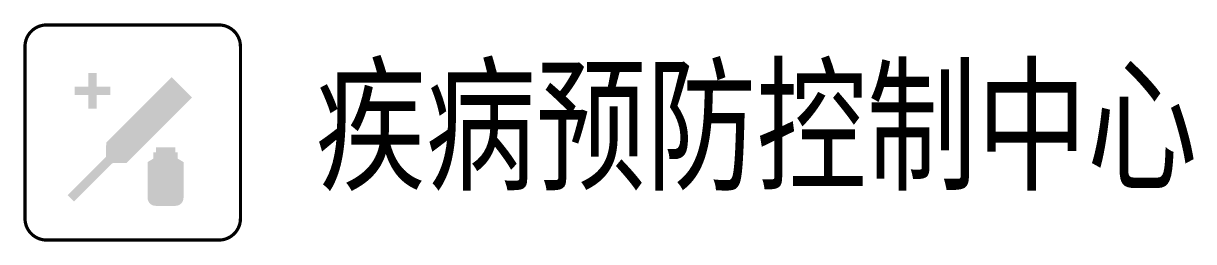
# Model space of a CAD drawing. Header units: millimetres. Extents: x -0.1 to 38, y -0.8 to 6.3.
import ezdxf

# ---------------------------------------------------------------- set-up
doc = ezdxf.new("R2010")
doc.units = ezdxf.units.MM
doc.linetypes.add('ACAD_ISO04W100', pattern=[30.5, 24, -3, 0.5, -3])
doc.layers.add('设施图块', color=7, linetype='Continuous')
doc.styles.add('设施块标注', font='SIMFANG.TTF', dxfattribs={"width": 0.75})

msp = doc.modelspace()

# ---------------------------------------------------------------- hatches: boundary and pattern name
at = {"layer": '设施图块'}
for points in [[(4.763, 4.595), (2.638, 2.47), (2.63, 2.003), (1.389, 0.762), (1.591, 0.559), (2.833, 1.801), (3.299, 1.808), (5.425, 3.934)], [(2.775, 4.016), (2.333, 4.016), (2.333, 3.574), (2.054, 3.574), (2.054, 4.016), (1.612, 4.016), (1.612, 4.295), (2.054, 4.295), (2.054, 4.737), (2.333, 4.737), (2.333, 4.295), (2.775, 4.295)]]:
    msp.add_hatch(color=5, dxfattribs=at).paths.add_polyline_path(points)
at = {"layer": '设施图块', "linetype": 'ACAD_ISO04W100'}
msp.add_hatch(color=5, dxfattribs=at).paths.add_polyline_path([(4.878, 2.313), (4.253, 2.313), (4.253, 2.151), (4.173, 2.151), (4.173, 1.951), (3.982, 1.836), (5.149, 1.836), (4.958, 1.951), (4.958, 2.151), (4.878, 2.151)])
h = msp.add_hatch(color=5, dxfattribs=at)
edge = h.paths.add_edge_path()
edge.add_line((3.982, 1.836), (5.149, 1.836))
edge.add_line((5.149, 1.836), (5.149, 0.673))
edge.add_arc((4.889, 0.673), 0.26, -90, 0, ccw=False)
edge.add_line((4.889, 0.413), (4.242, 0.413))
edge.add_arc((4.242, 0.673), 0.26, 180, 270, ccw=False)
edge.add_line((3.982, 0.673), (3.982, 1.836))

# ---------------------------------------------------------------- linework, layer by layer
at = {"layer": '设施图块', "color": 5, "const_width": 0.104}
msp.add_lwpolyline([(0, 5.598, -0.41422), (0.7, 6.298), (6.298, 6.298, -0.414214), (6.998, 5.598), (6.998, 0, -0.414214), (6.298, -0.7), (0.7, -0.7, -0.414214), (0, 0), (0, 5.598)], format="xyb", dxfattribs=at)

# ---------------------------------------------------------------- texts
at = {"layer": '设施图块', "style": '设施块标注', "width": 0.75}
msp.add_attdef('疾病预防控制中心', (9.435, 1.288), '疾病预防控制中心', height=3.5, dxfattribs=at)

doc.saveas('drawing.dxf')
